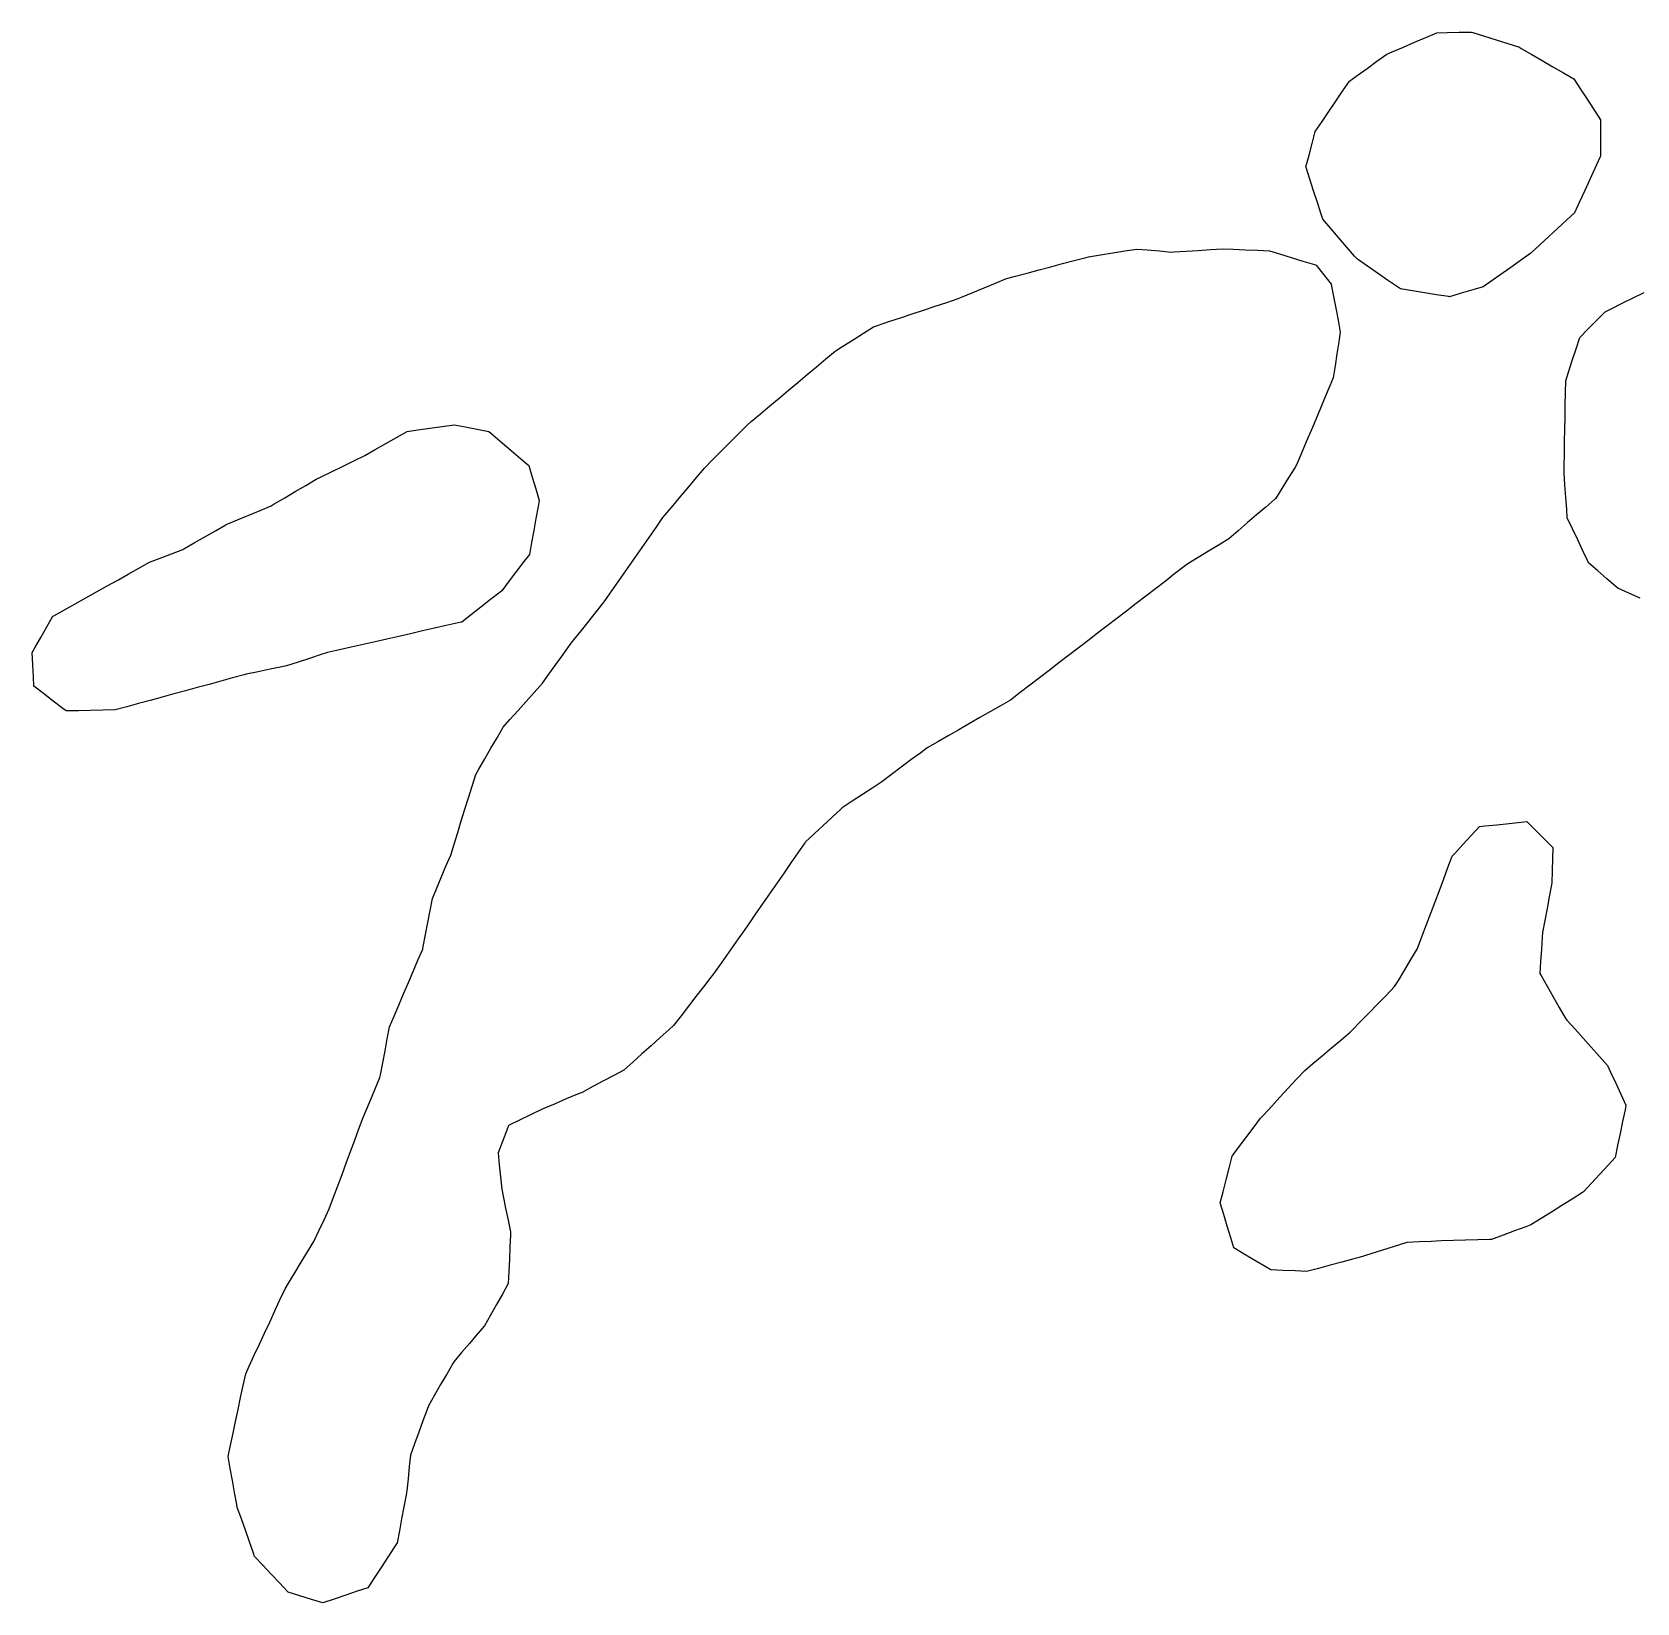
# Model space of a CAD drawing. Header units: millimetres. Extents: x 0 to 2762, y 6 to 2482.
# Drawn here: x 815.7 to 947.5, y 728.7 to 857.6 of the extents above; entities that cross this region are included whole.
import ezdxf

# ---------------------------------------------------------------- set-up
doc = ezdxf.new("R2010")
doc.units = ezdxf.units.MM
for name, color, linetype in [('ALL_HOLES', 1, 'Continuous'), ('OUTLINE_ISLAND_01_HOLE_25', 1, 'Continuous'), ('OUTLINE_ISLAND_01_HOLE_29', 1, 'Continuous'), ('OUTLINE_ISLAND_01_HOLE_32', 1, 'Continuous'), ('OUTLINE_ISLAND_01_HOLE_35', 1, 'Continuous'), ('OUTLINE_ISLAND_01_HOLE_37', 1, 'Continuous')]:
    doc.layers.add(name, color=color, linetype=linetype)

msp = doc.modelspace()

# ---------------------------------------------------------------- linework, layer by layer
at = {"layer": 'ALL_HOLES'}
for points in [[(920.299, 846.5608), (920.5514, 847.5284), (920.8038, 848.4961), (921.0562, 849.4637), (921.0604, 849.4698), (921.6228, 850.2967), (922.1852, 851.1236), (922.7476, 851.9504), (923.31, 852.7773), (923.8723, 853.6042), (924.5058, 854.0647), (925.3146, 854.6527), (926.1235, 855.2407), (926.9324, 855.8287), (927.3734, 856.0159), (928.294, 856.4065), (929.2145, 856.7971), (930.1351, 857.1877), (931.0556, 857.5783), (931.8802, 857.5936), (932.88, 857.6122), (933.8799, 857.6307), (934.009, 857.5899), (934.9625, 857.2882), (935.9159, 856.9866), (936.8693, 856.685), (937.8227, 856.3833), (937.9757, 856.2946), (938.8406, 855.7927), (939.7055, 855.2908), (940.5704, 854.7888), (941.4353, 854.2869), (942.3002, 853.785), (942.8439, 852.9493), (943.3891, 852.111), (943.9344, 851.2728), (944.4797, 850.4345), (944.4814, 849.4469), (944.4832, 848.4469), (944.4849, 847.4469), (944.4374, 847.3434), (944.0199, 846.4348), (943.6024, 845.5261), (943.1849, 844.6174), (942.7674, 843.7087), (942.3499, 842.8), (941.6986, 842.1975), (940.9645, 841.5185), (940.2304, 840.8394), (939.4963, 840.1604), (938.7622, 839.4813), (938.117, 839.0267), (937.2995, 838.4508), (936.482, 837.8749), (935.6645, 837.299), (934.847, 836.723), (934.0089, 836.4737), (933.0504, 836.1885), (932.092, 835.9033), (932.0059, 835.9169), (931.0181, 836.0727), (930.0304, 836.2285), (929.0426, 836.3843), (928.0548, 836.5401), (927.8158, 836.7048), (926.9924, 837.2722), (926.169, 837.8396), (925.3455, 838.4071), (924.5221, 838.9745), (924.2875, 839.2462), (923.6339, 840.003), (922.9802, 840.7599), (922.3266, 841.5167), (921.673, 842.2735), (921.5388, 842.6922), (921.2336, 843.6445), (920.9285, 844.5968), (920.6233, 845.549), (920.3181, 846.5013)], [(921.1388, 838.4984), (921.7566, 837.7121), (922.3744, 836.9257), (922.3762, 836.9165), (922.5614, 835.9338), (922.7466, 834.9511), (922.9319, 833.9684), (923.1171, 832.9857), (922.9939, 832.1971), (922.8395, 831.209), (922.6852, 830.221), (922.5308, 829.233), (922.2642, 828.5994), (921.8764, 827.6777), (921.4886, 826.7559), (921.1007, 825.8342), (920.7129, 824.9125), (920.3251, 823.9907), (919.9372, 823.069), (919.5494, 822.1473), (919.3722, 821.8639), (918.8421, 821.016), (918.312, 820.1681), (917.7819, 819.3201), (917.748, 819.2909), (916.9903, 818.6383), (916.2326, 817.9857), (915.4749, 817.3331), (914.7172, 816.6805), (913.9595, 816.0279), (913.1552, 815.5361), (912.302, 815.0144), (911.4489, 814.4927), (910.5958, 813.971), (910.3072, 813.7495), (909.5141, 813.1405), (908.7209, 812.5315), (907.9277, 811.9225), (907.1345, 811.3135), (906.3414, 810.7045), (905.5482, 810.0955), (904.755, 809.4865), (903.9618, 808.8775), (903.1687, 808.2685), (902.3755, 807.6595), (901.5823, 807.0505), (900.7892, 806.4415), (899.996, 805.8325), (899.2028, 805.2236), (898.4096, 804.6146), (897.6165, 804.0056), (896.8233, 803.3966), (896.0301, 802.7876), (895.2574, 802.3442), (894.3901, 801.8465), (893.5227, 801.3488), (892.6554, 800.8511), (891.788, 800.3534), (890.9207, 799.8557), (890.0533, 799.358), (889.186, 798.8604), (888.6593, 798.4668), (887.8583, 797.8682), (887.0572, 797.2695), (886.2562, 796.6709), (885.4552, 796.0723), (884.7162, 795.5887), (883.8795, 795.0411), (883.0427, 794.4935), (882.206, 793.9459), (882.0933, 793.8406), (881.3626, 793.1579), (880.632, 792.4751), (879.9013, 791.7924), (879.1707, 791.1096), (879.1436, 791.0704), (878.5743, 790.2482), (878.0051, 789.426), (877.4359, 788.6039), (876.8667, 787.7817), (876.2974, 786.9595), (875.7282, 786.1373), (875.159, 785.3151), (874.5898, 784.493), (874.0205, 783.6708), (873.8653, 783.4525), (873.2858, 782.6376), (872.7063, 781.8226), (872.1268, 781.0077), (871.5473, 780.1927), (871.4245, 780.0337), (870.8133, 779.2422), (870.202, 778.4508), (869.5908, 777.6593), (868.9796, 776.8678), (868.3684, 776.0764), (867.9992, 775.7438), (867.2563, 775.0745), (866.5133, 774.4051), (865.7703, 773.7358), (865.0274, 773.0664), (864.2844, 772.3971), (863.5042, 771.9835), (862.6207, 771.5152), (861.7371, 771.0468), (860.8536, 770.5785), (860.4732, 770.4197), (859.5504, 770.0345), (858.6276, 769.6493), (857.7047, 769.2641), (857.5164, 769.1732), (856.6157, 768.7388), (855.715, 768.3043), (854.8143, 767.8698), (854.6669, 767.4819), (854.3115, 766.5472), (853.9562, 765.6124), (854.0527, 764.6304), (854.1504, 763.6352), (854.2482, 762.64), (854.3691, 762.0536), (854.5711, 761.0742), (854.7731, 760.0948), (854.9751, 759.1154), (854.9645, 758.8692), (854.9214, 757.8701), (854.8784, 756.871), (854.8354, 755.8719), (854.7923, 754.8729), (854.3096, 754.0232), (853.8157, 753.1537), (853.3218, 752.2842), (852.8279, 751.4147), (852.2487, 750.7332), (851.6012, 749.9712), (850.9536, 749.2092), (850.3061, 748.4471), (850.234, 748.3216), (849.7357, 747.4546), (849.2375, 746.5876), (848.7392, 745.7205), (848.241, 744.8535), (848.1289, 744.5486), (847.7838, 743.61), (847.4387, 742.6715), (847.0936, 741.7329), (846.7485, 740.7943), (846.6553, 739.856), (846.5565, 738.8609), (846.4577, 737.8658), (846.3946, 737.5272), (846.2113, 736.5442), (846.028, 735.5611), (845.8446, 734.5781), (845.6613, 733.595), (845.4378, 733.2522), (844.8916, 732.4146), (844.3454, 731.577), (843.7991, 730.7393), (843.2529, 729.9017), (842.394, 729.6141), (841.4458, 729.2965), (840.4975, 728.979), (839.5493, 728.6614), (838.6377, 728.9446), (837.6827, 729.2413), (836.7277, 729.5379), (836.7004, 729.567), (836.0154, 730.2956), (835.3304, 731.0241), (834.6454, 731.7527), (833.9604, 732.4812), (833.8708, 732.7342), (833.5368, 733.6768), (833.2028, 734.6194), (832.8688, 735.5619), (832.5348, 736.5045), (832.4913, 736.7485), (832.3158, 737.733), (832.1403, 738.7175), (831.9648, 739.702), (831.7893, 740.6865), (831.9846, 741.6109), (832.1914, 742.5893), (832.3981, 743.5677), (832.6048, 744.5461), (832.8115, 745.5245), (833.0182, 746.5029), (833.225, 747.4813), (833.5112, 748.097), (833.9328, 749.0038), (834.3543, 749.9106), (834.7759, 750.8174), (835.1975, 751.7242), (835.619, 752.631), (836.0406, 753.5378), (836.4622, 754.4446), (836.7477, 754.918), (837.2642, 755.7743), (837.7807, 756.6306), (838.2971, 757.4869), (838.8136, 758.3432), (839.2272, 759.2094), (839.658, 760.1119), (840.0889, 761.0143), (840.0935, 761.0267), (840.441, 761.9644), (840.7885, 762.9021), (841.1361, 763.8398), (841.4836, 764.7774), (841.8311, 765.7151), (842.1786, 766.6528), (842.5261, 767.5904), (842.8737, 768.5281), (843.0837, 769.0256), (843.4727, 769.9469), (843.8617, 770.8681), (844.2507, 771.7893), (844.2958, 772.028), (844.4815, 773.0106), (844.6672, 773.9932), (844.8529, 774.9758), (845.0386, 775.9584), (845.4089, 776.8261), (845.8013, 777.7459), (846.1938, 778.6657), (846.5862, 779.5854), (846.9787, 780.5052), (847.3712, 781.425), (847.7636, 782.3447), (847.8036, 782.5537), (847.9914, 783.5359), (848.1792, 784.5182), (848.3669, 785.5004), (848.5547, 786.4826), (848.898, 787.2976), (849.2862, 788.2192), (849.6743, 789.1408), (850.0625, 790.0624), (850.3393, 790.9541), (850.6359, 791.9091), (850.9324, 792.8642), (851.2289, 793.8192), (851.5254, 794.7742), (851.822, 795.7293), (852.1185, 796.6843), (852.3611, 797.1018), (852.8636, 797.9664), (853.366, 798.831), (853.8685, 799.6956), (854.3709, 800.5602), (854.9247, 801.1811), (855.5904, 801.9274), (856.256, 802.6736), (856.9217, 803.4199), (857.5874, 804.1662), (858.1183, 804.9061), (858.7013, 805.7185), (859.2843, 806.531), (859.8673, 807.3435), (860.1716, 807.7239), (860.7962, 808.5048), (861.4208, 809.2858), (862.0454, 810.0667), (862.67, 810.8477), (862.9198, 811.206), (863.4915, 812.0265), (864.0633, 812.8469), (864.635, 813.6673), (865.2068, 814.4878), (865.7785, 815.3082), (866.3503, 816.1286), (866.922, 816.949), (867.4938, 817.7695), (867.6873, 818.0013), (868.3281, 818.769), (868.969, 819.5367), (869.6098, 820.3044), (870.2506, 821.0721), (870.8914, 821.8397), (871.5707, 822.5199), (872.2774, 823.2274), (872.984, 823.935), (873.6907, 824.6425), (874.3973, 825.3501), (874.7486, 825.6458), (875.5136, 826.2899), (876.2785, 826.934), (877.0435, 827.578), (877.8085, 828.2221), (878.5734, 828.8662), (879.3384, 829.5103), (880.1033, 830.1543), (880.8683, 830.7984), (881.6333, 831.4425), (882.2569, 831.836), (883.1025, 832.3697), (883.9482, 832.9034), (884.7939, 833.437), (885.1058, 833.541), (886.0545, 833.8574), (887.0031, 834.1737), (887.9518, 834.4901), (888.9004, 834.8064), (889.849, 835.1228), (890.7977, 835.4391), (891.7463, 835.7555), (892.0179, 835.8677), (892.942, 836.2498), (893.8662, 836.6318), (894.7903, 837.0138), (895.7145, 837.3959), (896.4412, 837.5897), (897.4075, 837.8473), (898.3737, 838.105), (899.3399, 838.3627), (900.3062, 838.6203), (901.2724, 838.878), (902.2386, 839.1357), (902.4497, 839.1705), (903.4364, 839.3331), (904.4231, 839.4957), (905.4098, 839.6583), (906.3964, 839.8209), (907.2624, 839.7463), (908.2587, 839.6606), (909.255, 839.5748), (909.4538, 839.5871), (910.4518, 839.6488), (911.4499, 839.7105), (912.448, 839.7722), (913.4461, 839.8339), (914.3111, 839.7993), (915.3103, 839.7594), (916.3095, 839.7195), (917.3087, 839.6795), (918.1353, 839.4246), (919.0909, 839.1299), (920.0465, 838.8352), (921.0021, 838.5406)], [(856.4709, 822.0374), (856.7583, 821.0796), (857.0457, 820.1218), (857.333, 819.164), (857.2439, 818.6794), (857.0629, 817.6959), (856.8819, 816.7124), (856.701, 815.7289), (856.52, 814.7454), (856.0808, 814.1636), (855.4784, 813.3654), (854.876, 812.5672), (854.2736, 811.769), (854.1266, 811.6544), (853.338, 811.0396), (852.5493, 810.4247), (851.7607, 809.8099), (850.972, 809.1951), (850.6743, 809.1273), (849.6993, 808.9053), (848.7243, 808.6833), (847.7492, 808.4613), (846.7742, 808.2393), (845.7991, 808.0172), (844.8241, 807.7952), (843.849, 807.5732), (842.874, 807.3512), (841.8989, 807.1292), (840.9239, 806.9072), (839.9489, 806.6852), (839.4291, 806.5181), (838.4771, 806.2119), (837.5251, 805.9058), (836.5731, 805.5997), (836.2054, 805.5227), (835.2266, 805.3177), (834.2478, 805.1128), (833.269, 804.9079), (833.1101, 804.8646), (832.1452, 804.602), (831.1803, 804.3393), (830.2154, 804.0766), (829.2506, 803.814), (828.2857, 803.5513), (827.3208, 803.2886), (826.3559, 803.026), (825.391, 802.7633), (824.4261, 802.5007), (823.4612, 802.238), (822.4963, 801.9753), (822.4941, 801.9753), (821.4943, 801.9551), (820.4945, 801.9349), (819.4947, 801.9147), (818.495, 801.8945), (818.2223, 802.1029), (817.4277, 802.71), (816.6332, 803.3172), (815.8386, 803.9243), (815.7962, 804.6917), (815.7411, 805.6902), (815.686, 806.6887), (815.9004, 807.0632), (816.3973, 807.931), (816.8942, 808.7989), (817.3911, 809.6667), (817.4785, 809.7155), (818.3513, 810.2036), (819.2241, 810.6916), (820.097, 811.1796), (820.9698, 811.6676), (821.8426, 812.1557), (822.7155, 812.6437), (823.5883, 813.1317), (824.4611, 813.6197), (825.3339, 814.1078), (826.2002, 814.4405), (827.1337, 814.799), (828.0673, 815.1576), (828.1384, 815.1984), (829.006, 815.6956), (829.8737, 816.1929), (830.7413, 816.6901), (831.6089, 817.1874), (831.6354, 817.1985), (832.5581, 817.5841), (833.4807, 817.9698), (834.4034, 818.3555), (835.326, 818.7412), (835.5781, 818.8893), (836.4402, 819.3959), (837.3024, 819.9026), (838.1646, 820.4092), (839.0267, 820.9158), (839.4254, 821.111), (840.3236, 821.5507), (841.2217, 821.9904), (842.1199, 822.43), (843.0181, 822.8697), (843.8715, 823.3571), (844.7398, 823.853), (845.6082, 824.3489), (846.4766, 824.8448), (847.3709, 824.9698), (848.3613, 825.1083), (849.3516, 825.2468), (850.342, 825.3853), (851.2426, 825.2125), (852.2247, 825.0241), (853.2068, 824.8356), (853.5202, 824.567), (854.2794, 823.9161), (855.0386, 823.2653), (855.7979, 822.6144)], [(938.4396, 792.811), (939.1467, 792.1039), (939.8538, 791.3968), (940.5609, 790.6897), (940.5352, 789.7781), (940.5071, 788.7785), (940.479, 787.7789), (940.4514, 787.6286), (940.2711, 786.645), (940.0907, 785.6614), (939.9104, 784.6778), (939.73, 783.6942), (939.7053, 783.3308), (939.6374, 782.3331), (939.5695, 781.3354), (939.5016, 780.3377), (939.6016, 780.1623), (940.0969, 779.2936), (940.5923, 778.4249), (941.0876, 777.5562), (941.5829, 776.6875), (941.7325, 776.5197), (942.3978, 775.7731), (943.0631, 775.0266), (943.7284, 774.28), (944.3937, 773.5334), (945.059, 772.7868), (945.3111, 772.2444), (945.7326, 771.3376), (946.1541, 770.4308), (946.5756, 769.5239), (946.4993, 769.1542), (946.2973, 768.1749), (946.0953, 767.1955), (945.8933, 766.2161), (945.6912, 765.2367), (945.1113, 764.6065), (944.4342, 763.8706), (943.7571, 763.1347), (943.08, 762.3988), (942.995, 762.3456), (942.1477, 761.8145), (941.3004, 761.2835), (940.453, 760.7524), (939.6057, 760.2213), (938.7584, 759.6903), (938.3591, 759.543), (937.4209, 759.1969), (936.4827, 758.8508), (935.5445, 758.5047), (935.3975, 758.5004), (934.398, 758.471), (933.3984, 758.4416), (932.3988, 758.4122), (931.3993, 758.3828), (930.5825, 758.3446), (929.5836, 758.298), (928.5847, 758.2513), (928.4856, 758.2202), (927.5313, 757.9212), (926.5771, 757.6223), (925.6228, 757.3233), (924.6686, 757.0243), (924.215, 756.9032), (923.2488, 756.6453), (922.2826, 756.3874), (921.3164, 756.1295), (920.3503, 755.8716), (919.4043, 755.9144), (918.4053, 755.9596), (917.4064, 756.0047), (916.948, 756.2763), (916.0877, 756.786), (915.2273, 757.2957), (914.367, 757.8055), (914.1193, 758.6358), (913.8334, 759.594), (913.5476, 760.5523), (913.2617, 761.5106), (913.4917, 762.4212), (913.7365, 763.3908), (913.9814, 764.3603), (914.2263, 765.3299), (914.7619, 766.0464), (915.3606, 766.8473), (915.9594, 767.6482), (916.5582, 768.4492), (916.8048, 768.7154), (917.4844, 769.4489), (918.1641, 770.1825), (918.8437, 770.916), (919.5233, 771.6496), (920.203, 772.3831), (920.8587, 772.9375), (921.6224, 773.5831), (922.3861, 774.2286), (923.1498, 774.8742), (923.9135, 775.5198), (924.0776, 775.6871), (924.7778, 776.4011), (925.478, 777.115), (926.1781, 777.829), (926.8783, 778.543), (927.5785, 779.2569), (927.8887, 779.7722), (928.4045, 780.6289), (928.9202, 781.4857), (929.4359, 782.3424), (929.4896, 782.4848), (929.8425, 783.4205), (930.1954, 784.3561), (930.5483, 785.2918), (930.9012, 786.2275), (931.2541, 787.1631), (931.607, 788.0988), (931.9599, 789.0345), (932.3128, 789.9701), (932.5137, 790.1897), (933.1887, 790.9274), (933.8638, 791.6652), (934.5389, 792.4029), (934.9833, 792.4494), (935.9779, 792.5535), (936.9725, 792.6575), (937.967, 792.7615)]]:
    msp.add_lwpolyline(points, close=True, dxfattribs=at)
msp.add_lwpolyline([(947.7379, 811.162), (946.8224, 811.5643), (945.9068, 811.9665), (945.7688, 812.0858), (945.0123, 812.7399), (944.2559, 813.3939), (943.4994, 814.048), (943.4634, 814.1242), (943.0365, 815.0285), (942.6097, 815.9328), (942.1828, 816.8371), (941.7559, 817.7415), (941.7059, 818.4469), (941.6351, 819.4444), (941.5643, 820.4419), (941.4935, 821.4394), (941.5035, 822.0081), (941.5211, 823.008), (941.5387, 824.0078), (941.5562, 825.0076), (941.5738, 826.0075), (941.5914, 827.0073), (941.6089, 828.0072), (941.6265, 829.007), (941.8585, 829.717), (942.169, 830.6675), (942.4796, 831.6181), (942.7902, 832.5686), (943.4546, 833.2427), (944.1567, 833.9549), (944.8587, 834.667), (945.3721, 834.9218), (946.2679, 835.3663), (947.1636, 835.8109), (948.0594, 836.2554)], dxfattribs=at)
at = {"layer": 'OUTLINE_ISLAND_01_HOLE_25'}
msp.add_lwpolyline([(938.4396, 792.811), (939.1467, 792.1039), (939.8538, 791.3968), (940.5609, 790.6897), (940.5352, 789.7781), (940.5071, 788.7785), (940.479, 787.7789), (940.4514, 787.6286), (940.2711, 786.645), (940.0907, 785.6614), (939.9104, 784.6778), (939.73, 783.6942), (939.7053, 783.3308), (939.6374, 782.3331), (939.5695, 781.3354), (939.5016, 780.3377), (939.6016, 780.1623), (940.0969, 779.2936), (940.5923, 778.4249), (941.0876, 777.5562), (941.5829, 776.6875), (941.7325, 776.5197), (942.3978, 775.7731), (943.0631, 775.0266), (943.7284, 774.28), (944.3937, 773.5334), (945.059, 772.7868), (945.3111, 772.2444), (945.7326, 771.3376), (946.1541, 770.4308), (946.5756, 769.5239), (946.4993, 769.1542), (946.2973, 768.1749), (946.0953, 767.1955), (945.8933, 766.2161), (945.6912, 765.2367), (945.1113, 764.6065), (944.4342, 763.8706), (943.7571, 763.1347), (943.08, 762.3988), (942.995, 762.3456), (942.1477, 761.8145), (941.3004, 761.2835), (940.453, 760.7524), (939.6057, 760.2213), (938.7584, 759.6903), (938.3591, 759.543), (937.4209, 759.1969), (936.4827, 758.8508), (935.5445, 758.5047), (935.3975, 758.5004), (934.398, 758.471), (933.3984, 758.4416), (932.3988, 758.4122), (931.3993, 758.3828), (930.5825, 758.3446), (929.5836, 758.298), (928.5847, 758.2513), (928.4856, 758.2202), (927.5313, 757.9212), (926.5771, 757.6223), (925.6228, 757.3233), (924.6686, 757.0243), (924.215, 756.9032), (923.2488, 756.6453), (922.2826, 756.3874), (921.3164, 756.1295), (920.3503, 755.8716), (919.4043, 755.9144), (918.4053, 755.9596), (917.4064, 756.0047), (916.948, 756.2763), (916.0877, 756.786), (915.2273, 757.2957), (914.367, 757.8055), (914.1193, 758.6358), (913.8334, 759.594), (913.5476, 760.5523), (913.2617, 761.5106), (913.4917, 762.4212), (913.7365, 763.3908), (913.9814, 764.3603), (914.2263, 765.3299), (914.7619, 766.0464), (915.3606, 766.8473), (915.9594, 767.6482), (916.5582, 768.4492), (916.8048, 768.7154), (917.4844, 769.4489), (918.1641, 770.1825), (918.8437, 770.916), (919.5233, 771.6496), (920.203, 772.3831), (920.8587, 772.9375), (921.6224, 773.5831), (922.3861, 774.2286), (923.1498, 774.8742), (923.9135, 775.5198), (924.0776, 775.6871), (924.7778, 776.4011), (925.478, 777.115), (926.1781, 777.829), (926.8783, 778.543), (927.5785, 779.2569), (927.8887, 779.7722), (928.4045, 780.6289), (928.9202, 781.4857), (929.4359, 782.3424), (929.4896, 782.4848), (929.8425, 783.4205), (930.1954, 784.3561), (930.5483, 785.2918), (930.9012, 786.2275), (931.2541, 787.1631), (931.607, 788.0988), (931.9599, 789.0345), (932.3128, 789.9701), (932.5137, 790.1897), (933.1887, 790.9274), (933.8638, 791.6652), (934.5389, 792.4029), (934.9833, 792.4494), (935.9779, 792.5535), (936.9725, 792.6575), (937.967, 792.7615)], close=True, dxfattribs=at)
at = {"layer": 'OUTLINE_ISLAND_01_HOLE_29'}
msp.add_lwpolyline([(856.4709, 822.0374), (856.7583, 821.0796), (857.0457, 820.1218), (857.333, 819.164), (857.2439, 818.6794), (857.0629, 817.6959), (856.8819, 816.7124), (856.701, 815.7289), (856.52, 814.7454), (856.0808, 814.1636), (855.4784, 813.3654), (854.876, 812.5672), (854.2736, 811.769), (854.1266, 811.6544), (853.338, 811.0396), (852.5493, 810.4247), (851.7607, 809.8099), (850.972, 809.1951), (850.6743, 809.1273), (849.6993, 808.9053), (848.7243, 808.6833), (847.7492, 808.4613), (846.7742, 808.2393), (845.7991, 808.0172), (844.8241, 807.7952), (843.849, 807.5732), (842.874, 807.3512), (841.8989, 807.1292), (840.9239, 806.9072), (839.9489, 806.6852), (839.4291, 806.5181), (838.4771, 806.2119), (837.5251, 805.9058), (836.5731, 805.5997), (836.2054, 805.5227), (835.2266, 805.3177), (834.2478, 805.1128), (833.269, 804.9079), (833.1101, 804.8646), (832.1452, 804.602), (831.1803, 804.3393), (830.2154, 804.0766), (829.2506, 803.814), (828.2857, 803.5513), (827.3208, 803.2886), (826.3559, 803.026), (825.391, 802.7633), (824.4261, 802.5007), (823.4612, 802.238), (822.4963, 801.9753), (822.4941, 801.9753), (821.4943, 801.9551), (820.4945, 801.9349), (819.4947, 801.9147), (818.495, 801.8945), (818.2223, 802.1029), (817.4277, 802.71), (816.6332, 803.3172), (815.8386, 803.9243), (815.7962, 804.6917), (815.7411, 805.6902), (815.686, 806.6887), (815.9004, 807.0632), (816.3973, 807.931), (816.8942, 808.7989), (817.3911, 809.6667), (817.4785, 809.7155), (818.3513, 810.2036), (819.2241, 810.6916), (820.097, 811.1796), (820.9698, 811.6676), (821.8426, 812.1557), (822.7155, 812.6437), (823.5883, 813.1317), (824.4611, 813.6197), (825.3339, 814.1078), (826.2002, 814.4405), (827.1337, 814.799), (828.0673, 815.1576), (828.1384, 815.1984), (829.006, 815.6956), (829.8737, 816.1929), (830.7413, 816.6901), (831.6089, 817.1874), (831.6354, 817.1985), (832.5581, 817.5841), (833.4807, 817.9698), (834.4034, 818.3555), (835.326, 818.7412), (835.5781, 818.8893), (836.4402, 819.3959), (837.3024, 819.9026), (838.1646, 820.4092), (839.0267, 820.9158), (839.4254, 821.111), (840.3236, 821.5507), (841.2217, 821.9904), (842.1199, 822.43), (843.0181, 822.8697), (843.8715, 823.3571), (844.7398, 823.853), (845.6082, 824.3489), (846.4766, 824.8448), (847.3709, 824.9698), (848.3613, 825.1083), (849.3516, 825.2468), (850.342, 825.3853), (851.2426, 825.2125), (852.2247, 825.0241), (853.2068, 824.8356), (853.5202, 824.567), (854.2794, 823.9161), (855.0386, 823.2653), (855.7979, 822.6144)], close=True, dxfattribs=at)
at = {"layer": 'OUTLINE_ISLAND_01_HOLE_32'}
msp.add_lwpolyline([(921.1388, 838.4984), (921.7566, 837.7121), (922.3744, 836.9257), (922.3762, 836.9165), (922.5614, 835.9338), (922.7466, 834.9511), (922.9319, 833.9684), (923.1171, 832.9857), (922.9939, 832.1971), (922.8395, 831.209), (922.6852, 830.221), (922.5308, 829.233), (922.2642, 828.5994), (921.8764, 827.6777), (921.4886, 826.7559), (921.1007, 825.8342), (920.7129, 824.9125), (920.3251, 823.9907), (919.9372, 823.069), (919.5494, 822.1473), (919.3722, 821.8639), (918.8421, 821.016), (918.312, 820.1681), (917.7819, 819.3201), (917.748, 819.2909), (916.9903, 818.6383), (916.2326, 817.9857), (915.4749, 817.3331), (914.7172, 816.6805), (913.9595, 816.0279), (913.1552, 815.5361), (912.302, 815.0144), (911.4489, 814.4927), (910.5958, 813.971), (910.3072, 813.7495), (909.5141, 813.1405), (908.7209, 812.5315), (907.9277, 811.9225), (907.1345, 811.3135), (906.3414, 810.7045), (905.5482, 810.0955), (904.755, 809.4865), (903.9618, 808.8775), (903.1687, 808.2685), (902.3755, 807.6595), (901.5823, 807.0505), (900.7892, 806.4415), (899.996, 805.8325), (899.2028, 805.2236), (898.4096, 804.6146), (897.6165, 804.0056), (896.8233, 803.3966), (896.0301, 802.7876), (895.2574, 802.3442), (894.3901, 801.8465), (893.5227, 801.3488), (892.6554, 800.8511), (891.788, 800.3534), (890.9207, 799.8557), (890.0533, 799.358), (889.186, 798.8604), (888.6593, 798.4668), (887.8583, 797.8682), (887.0572, 797.2695), (886.2562, 796.6709), (885.4552, 796.0723), (884.7162, 795.5887), (883.8795, 795.0411), (883.0427, 794.4935), (882.206, 793.9459), (882.0933, 793.8406), (881.3626, 793.1579), (880.632, 792.4751), (879.9013, 791.7924), (879.1707, 791.1096), (879.1436, 791.0704), (878.5743, 790.2482), (878.0051, 789.426), (877.4359, 788.6039), (876.8667, 787.7817), (876.2974, 786.9595), (875.7282, 786.1373), (875.159, 785.3151), (874.5898, 784.493), (874.0205, 783.6708), (873.8653, 783.4525), (873.2858, 782.6376), (872.7063, 781.8226), (872.1268, 781.0077), (871.5473, 780.1927), (871.4245, 780.0337), (870.8133, 779.2422), (870.202, 778.4508), (869.5908, 777.6593), (868.9796, 776.8678), (868.3684, 776.0764), (867.9992, 775.7438), (867.2563, 775.0745), (866.5133, 774.4051), (865.7703, 773.7358), (865.0274, 773.0664), (864.2844, 772.3971), (863.5042, 771.9835), (862.6207, 771.5152), (861.7371, 771.0468), (860.8536, 770.5785), (860.4732, 770.4197), (859.5504, 770.0345), (858.6276, 769.6493), (857.7047, 769.2641), (857.5164, 769.1732), (856.6157, 768.7388), (855.715, 768.3043), (854.8143, 767.8698), (854.6669, 767.4819), (854.3115, 766.5472), (853.9562, 765.6124), (854.0527, 764.6304), (854.1504, 763.6352), (854.2482, 762.64), (854.3691, 762.0536), (854.5711, 761.0742), (854.7731, 760.0948), (854.9751, 759.1154), (854.9645, 758.8692), (854.9214, 757.8701), (854.8784, 756.871), (854.8354, 755.8719), (854.7923, 754.8729), (854.3096, 754.0232), (853.8157, 753.1537), (853.3218, 752.2842), (852.8279, 751.4147), (852.2487, 750.7332), (851.6012, 749.9712), (850.9536, 749.2092), (850.3061, 748.4471), (850.234, 748.3216), (849.7357, 747.4546), (849.2375, 746.5876), (848.7392, 745.7205), (848.241, 744.8535), (848.1289, 744.5486), (847.7838, 743.61), (847.4387, 742.6715), (847.0936, 741.7329), (846.7485, 740.7943), (846.6553, 739.856), (846.5565, 738.8609), (846.4577, 737.8658), (846.3946, 737.5272), (846.2113, 736.5442), (846.028, 735.5611), (845.8446, 734.5781), (845.6613, 733.595), (845.4378, 733.2522), (844.8916, 732.4146), (844.3454, 731.577), (843.7991, 730.7393), (843.2529, 729.9017), (842.394, 729.6141), (841.4458, 729.2965), (840.4975, 728.979), (839.5493, 728.6614), (838.6377, 728.9446), (837.6827, 729.2413), (836.7277, 729.5379), (836.7004, 729.567), (836.0154, 730.2956), (835.3304, 731.0241), (834.6454, 731.7527), (833.9604, 732.4812), (833.8708, 732.7342), (833.5368, 733.6768), (833.2028, 734.6194), (832.8688, 735.5619), (832.5348, 736.5045), (832.4913, 736.7485), (832.3158, 737.733), (832.1403, 738.7175), (831.9648, 739.702), (831.7893, 740.6865), (831.9846, 741.6109), (832.1914, 742.5893), (832.3981, 743.5677), (832.6048, 744.5461), (832.8115, 745.5245), (833.0182, 746.5029), (833.225, 747.4813), (833.5112, 748.097), (833.9328, 749.0038), (834.3543, 749.9106), (834.7759, 750.8174), (835.1975, 751.7242), (835.619, 752.631), (836.0406, 753.5378), (836.4622, 754.4446), (836.7477, 754.918), (837.2642, 755.7743), (837.7807, 756.6306), (838.2971, 757.4869), (838.8136, 758.3432), (839.2272, 759.2094), (839.658, 760.1119), (840.0889, 761.0143), (840.0935, 761.0267), (840.441, 761.9644), (840.7885, 762.9021), (841.1361, 763.8398), (841.4836, 764.7774), (841.8311, 765.7151), (842.1786, 766.6528), (842.5261, 767.5904), (842.8737, 768.5281), (843.0837, 769.0256), (843.4727, 769.9469), (843.8617, 770.8681), (844.2507, 771.7893), (844.2958, 772.028), (844.4815, 773.0106), (844.6672, 773.9932), (844.8529, 774.9758), (845.0386, 775.9584), (845.4089, 776.8261), (845.8013, 777.7459), (846.1938, 778.6657), (846.5862, 779.5854), (846.9787, 780.5052), (847.3712, 781.425), (847.7636, 782.3447), (847.8036, 782.5537), (847.9914, 783.5359), (848.1792, 784.5182), (848.3669, 785.5004), (848.5547, 786.4826), (848.898, 787.2976), (849.2862, 788.2192), (849.6743, 789.1408), (850.0625, 790.0624), (850.3393, 790.9541), (850.6359, 791.9091), (850.9324, 792.8642), (851.2289, 793.8192), (851.5254, 794.7742), (851.822, 795.7293), (852.1185, 796.6843), (852.3611, 797.1018), (852.8636, 797.9664), (853.366, 798.831), (853.8685, 799.6956), (854.3709, 800.5602), (854.9247, 801.1811), (855.5904, 801.9274), (856.256, 802.6736), (856.9217, 803.4199), (857.5874, 804.1662), (858.1183, 804.9061), (858.7013, 805.7185), (859.2843, 806.531), (859.8673, 807.3435), (860.1716, 807.7239), (860.7962, 808.5048), (861.4208, 809.2858), (862.0454, 810.0667), (862.67, 810.8477), (862.9198, 811.206), (863.4915, 812.0265), (864.0633, 812.8469), (864.635, 813.6673), (865.2068, 814.4878), (865.7785, 815.3082), (866.3503, 816.1286), (866.922, 816.949), (867.4938, 817.7695), (867.6873, 818.0013), (868.3281, 818.769), (868.969, 819.5367), (869.6098, 820.3044), (870.2506, 821.0721), (870.8914, 821.8397), (871.5707, 822.5199), (872.2774, 823.2274), (872.984, 823.935), (873.6907, 824.6425), (874.3973, 825.3501), (874.7486, 825.6458), (875.5136, 826.2899), (876.2785, 826.934), (877.0435, 827.578), (877.8085, 828.2221), (878.5734, 828.8662), (879.3384, 829.5103), (880.1033, 830.1543), (880.8683, 830.7984), (881.6333, 831.4425), (882.2569, 831.836), (883.1025, 832.3697), (883.9482, 832.9034), (884.7939, 833.437), (885.1058, 833.541), (886.0545, 833.8574), (887.0031, 834.1737), (887.9518, 834.4901), (888.9004, 834.8064), (889.849, 835.1228), (890.7977, 835.4391), (891.7463, 835.7555), (892.0179, 835.8677), (892.942, 836.2498), (893.8662, 836.6318), (894.7903, 837.0138), (895.7145, 837.3959), (896.4412, 837.5897), (897.4075, 837.8473), (898.3737, 838.105), (899.3399, 838.3627), (900.3062, 838.6203), (901.2724, 838.878), (902.2386, 839.1357), (902.4497, 839.1705), (903.4364, 839.3331), (904.4231, 839.4957), (905.4098, 839.6583), (906.3964, 839.8209), (907.2624, 839.7463), (908.2587, 839.6606), (909.255, 839.5748), (909.4538, 839.5871), (910.4518, 839.6488), (911.4499, 839.7105), (912.448, 839.7722), (913.4461, 839.8339), (914.3111, 839.7993), (915.3103, 839.7594), (916.3095, 839.7195), (917.3087, 839.6795), (918.1353, 839.4246), (919.0909, 839.1299), (920.0465, 838.8352), (921.0021, 838.5406)], close=True, dxfattribs=at)
at = {"layer": 'OUTLINE_ISLAND_01_HOLE_35'}
msp.add_lwpolyline([(920.299, 846.5608), (920.5514, 847.5284), (920.8038, 848.4961), (921.0562, 849.4637), (921.0604, 849.4698), (921.6228, 850.2967), (922.1852, 851.1236), (922.7476, 851.9504), (923.31, 852.7773), (923.8723, 853.6042), (924.5058, 854.0647), (925.3146, 854.6527), (926.1235, 855.2407), (926.9324, 855.8287), (927.3734, 856.0159), (928.294, 856.4065), (929.2145, 856.7971), (930.1351, 857.1877), (931.0556, 857.5783), (931.8802, 857.5936), (932.88, 857.6122), (933.8799, 857.6307), (934.009, 857.5899), (934.9625, 857.2882), (935.9159, 856.9866), (936.8693, 856.685), (937.8227, 856.3833), (937.9757, 856.2946), (938.8406, 855.7927), (939.7055, 855.2908), (940.5704, 854.7888), (941.4353, 854.2869), (942.3002, 853.785), (942.8439, 852.9493), (943.3891, 852.111), (943.9344, 851.2728), (944.4797, 850.4345), (944.4814, 849.4469), (944.4832, 848.4469), (944.4849, 847.4469), (944.4374, 847.3434), (944.0199, 846.4348), (943.6024, 845.5261), (943.1849, 844.6174), (942.7674, 843.7087), (942.3499, 842.8), (941.6986, 842.1975), (940.9645, 841.5185), (940.2304, 840.8394), (939.4963, 840.1604), (938.7622, 839.4813), (938.117, 839.0267), (937.2995, 838.4508), (936.482, 837.8749), (935.6645, 837.299), (934.847, 836.723), (934.0089, 836.4737), (933.0504, 836.1885), (932.092, 835.9033), (932.0059, 835.9169), (931.0181, 836.0727), (930.0304, 836.2285), (929.0426, 836.3843), (928.0548, 836.5401), (927.8158, 836.7048), (926.9924, 837.2722), (926.169, 837.8396), (925.3455, 838.4071), (924.5221, 838.9745), (924.2875, 839.2462), (923.6339, 840.003), (922.9802, 840.7599), (922.3266, 841.5167), (921.673, 842.2735), (921.5388, 842.6922), (921.2336, 843.6445), (920.9285, 844.5968), (920.6233, 845.549), (920.3181, 846.5013)], close=True, dxfattribs=at)
at = {"layer": 'OUTLINE_ISLAND_01_HOLE_37'}
msp.add_lwpolyline([(947.7379, 811.162), (946.8224, 811.5643), (945.9068, 811.9665), (945.7688, 812.0858), (945.0123, 812.7399), (944.2559, 813.3939), (943.4994, 814.048), (943.4634, 814.1242), (943.0365, 815.0285), (942.6097, 815.9328), (942.1828, 816.8371), (941.7559, 817.7415), (941.7059, 818.4469), (941.6351, 819.4444), (941.5643, 820.4419), (941.4935, 821.4394), (941.5035, 822.0081), (941.5211, 823.008), (941.5387, 824.0078), (941.5562, 825.0076), (941.5738, 826.0075), (941.5914, 827.0073), (941.6089, 828.0072), (941.6265, 829.007), (941.8585, 829.717), (942.169, 830.6675), (942.4796, 831.6181), (942.7902, 832.5686), (943.4546, 833.2427), (944.1567, 833.9549), (944.8587, 834.667), (945.3721, 834.9218), (946.2679, 835.3663), (947.1636, 835.8109), (948.0594, 836.2554)], dxfattribs=at)

doc.saveas('drawing.dxf')
